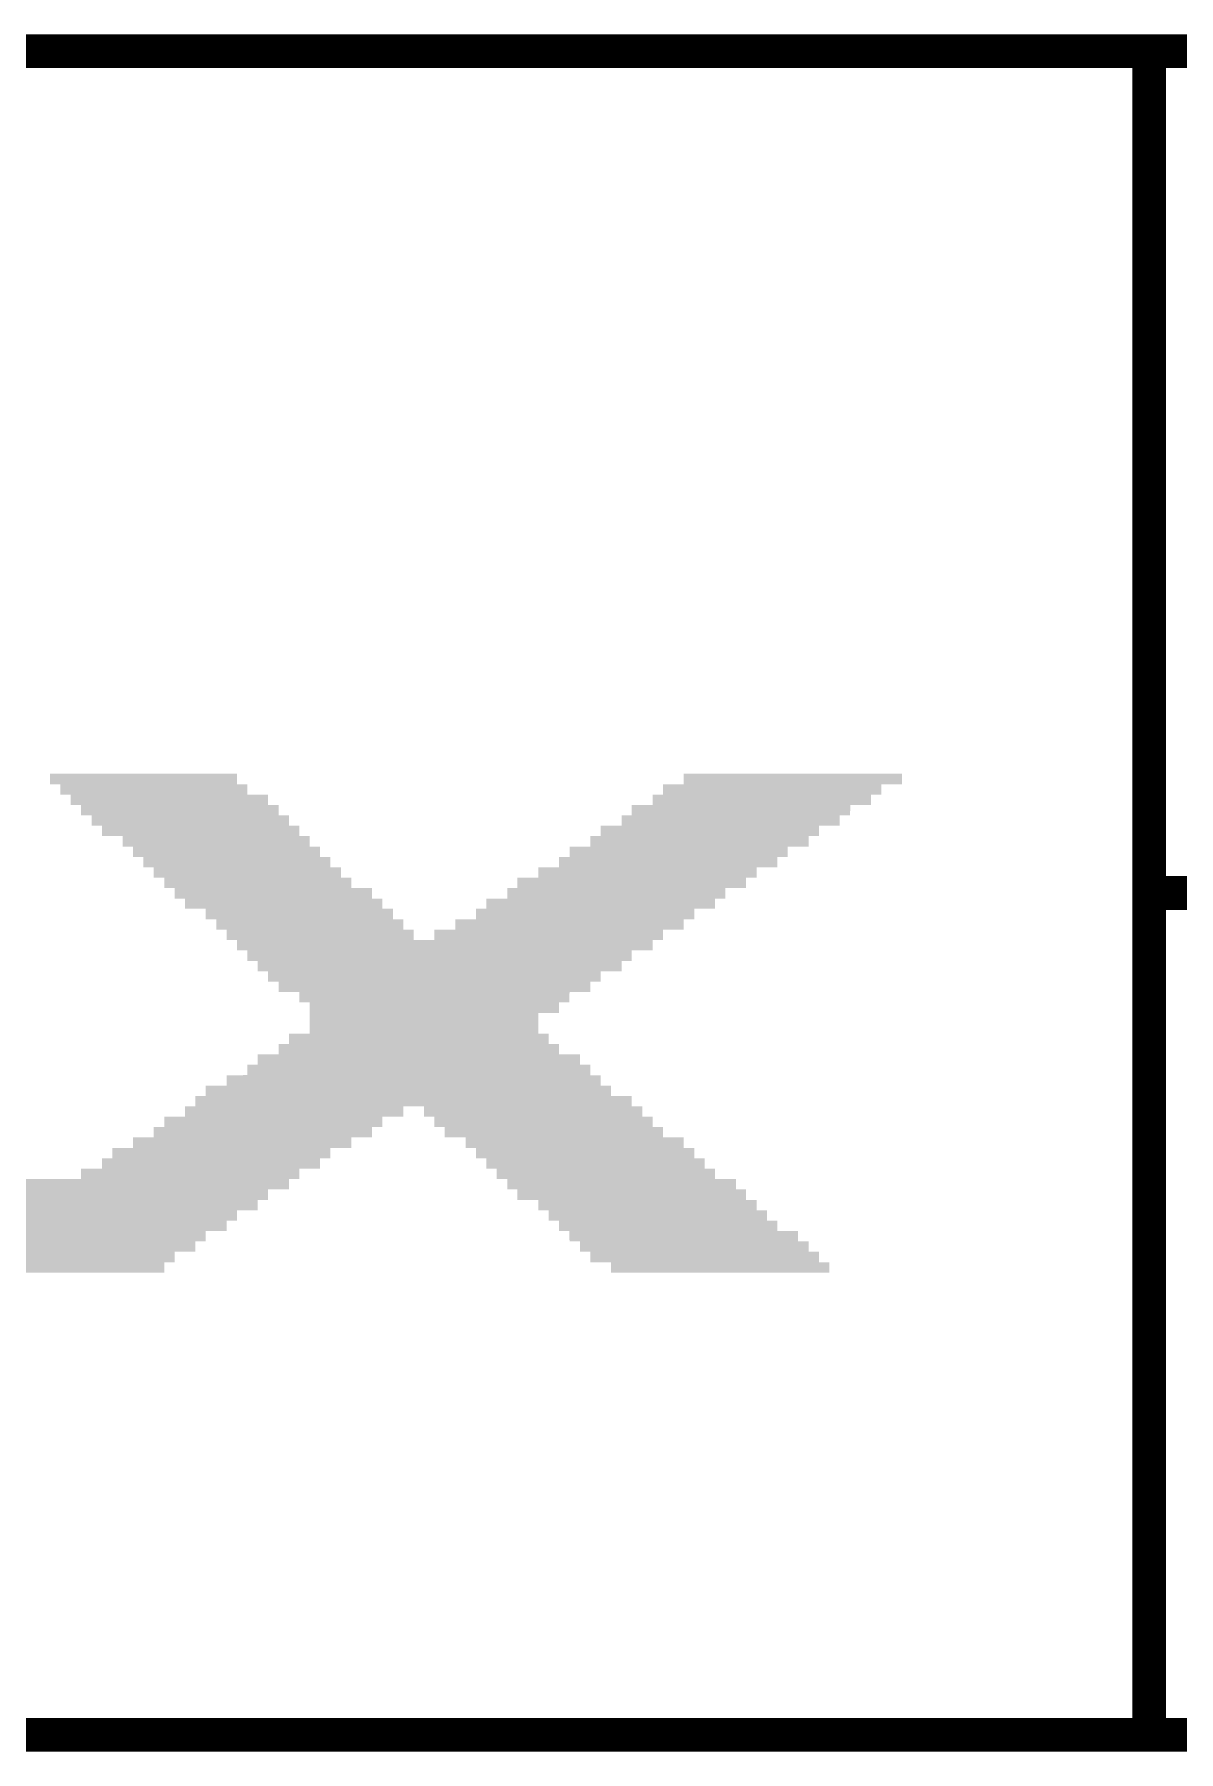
# Model space of a CAD drawing. Extents: x -8 to 142, y 0 to 126.
# Drawn here: x 35.08 to 41.88, y 115.6 to 125.8 of the extents above; entities that cross this region are included whole.
import ezdxf

# ---------------------------------------------------------------- set-up
doc = ezdxf.new("R2010")
doc.units = 0
doc.layers.add('02_ASSY1_GBR', color=6, linetype='CONTINUOUS')

msp = doc.modelspace()

# ---------------------------------------------------------------- linework, layer by layer
at = {"layer": '02_ASSY1_GBR', "const_width": 0.2}
for points in [[(41.7, 125.7), (-8.3, 125.7), (-8.3, 115.7), (41.7, 115.7)], [(41.7, 125.7), (141.7, 125.7)], [(41.7, 125.7), (41.7, 115.7)], [(41.7, 120.7), (141.7, 120.7)], [(141.7, 115.7), (41.7, 115.7)]]:
    msp.add_lwpolyline(points, dxfattribs=at)
at = {"layer": '02_ASSY1_GBR'}
for points in [[(35.17102, 121.407946), (35.171054, 121.40798), (36.28198, 121.407946), (36.281946, 121.40798)], [(35.17102, 121.407926), (35.17102, 121.407946), (36.282, 121.407926), (36.28198, 121.407946)], [(35.17102, 121.346128), (35.17102, 121.407926), (36.28202, 121.346128), (36.282, 121.407926)], [(35.171054, 121.40798), (35.171074, 121.408), (36.281946, 121.40798), (35.171074, 121.408)], [(38.936, 121.346148), (38.936018, 121.407926), (40.23198, 121.346148), (40.232, 121.407926)], [(38.936018, 121.407926), (38.93602, 121.407946), (40.232, 121.407926), (40.23198, 121.407946)], [(38.93602, 121.407946), (38.936054, 121.40798), (40.23198, 121.407946), (40.231946, 121.40798)], [(38.936054, 121.40798), (38.936074, 121.408), (40.231946, 121.40798), (38.936074, 121.408)], [(35.17102, 121.346054), (35.17102, 121.346128), (36.282094, 121.346054), (36.28202, 121.346128)], [(35.171074, 121.346), (35.17102, 121.346054), (36.282148, 121.346), (36.282094, 121.346054)], [(35.232872, 121.34598), (35.232852, 121.346), (36.343946, 121.34598), (36.282148, 121.346)], [(35.232926, 121.345926), (35.232872, 121.34598), (36.344, 121.345926), (36.343946, 121.34598)], [(35.23298, 121.345872), (35.232926, 121.345926), (36.344002, 121.345872), (36.344, 121.345926)], [(35.233, 121.285128), (35.23298, 121.345872), (36.34402, 121.285128), (36.344002, 121.345872)], [(35.233, 121.285074), (35.233, 121.285128), (36.344074, 121.285074), (36.34402, 121.285128)], [(35.233054, 121.28502), (35.233, 121.285074), (36.344128, 121.28502), (36.344074, 121.285074)], [(35.293852, 121.285), (35.233054, 121.28502), (36.344148, 121.285), (36.344128, 121.28502)], [(35.293872, 121.28498), (35.293852, 121.285), (36.466946, 121.28498), (36.344148, 121.285)], [(35.293926, 121.284926), (35.293872, 121.28498), (36.467, 121.284926), (36.466946, 121.28498)], [(35.29398, 121.284872), (35.293926, 121.284926), (36.467002, 121.284872), (36.467, 121.284926)], [(35.294, 121.223128), (35.29398, 121.284872), (36.46702, 121.223128), (36.467002, 121.284872)], [(38.751, 121.223148), (38.751018, 121.284852), (40.04698, 121.223148), (40.047, 121.284852)], [(38.751018, 121.284852), (38.75102, 121.284946), (40.047, 121.284852), (40.047094, 121.284946)], [(38.75102, 121.284946), (38.751054, 121.28498), (40.047094, 121.284946), (40.047128, 121.28498)], [(38.751054, 121.28498), (38.751074, 121.285), (40.047128, 121.28498), (40.108926, 121.285)], [(38.751074, 121.285), (38.812872, 121.28502), (40.108926, 121.285), (40.108946, 121.28502)], [(38.812872, 121.28502), (38.812906, 121.285054), (40.108946, 121.28502), (40.10898, 121.285054)], [(38.812906, 121.285054), (38.813, 121.285148), (40.10898, 121.285054), (40.10898, 121.285148)], [(38.813, 121.285148), (38.813018, 121.345852), (40.10898, 121.285148), (40.109, 121.345852)], [(38.813018, 121.345852), (38.81302, 121.345946), (40.109, 121.345852), (40.109094, 121.345946)], [(38.81302, 121.345946), (38.813054, 121.34598), (40.109094, 121.345946), (40.109128, 121.34598)], [(38.813054, 121.34598), (38.813074, 121.346), (40.109128, 121.34598), (40.231926, 121.346)], [(38.813074, 121.346), (38.935872, 121.34602), (40.231926, 121.346), (40.231946, 121.34602)], [(38.935872, 121.34602), (38.935906, 121.346054), (40.231946, 121.34602), (40.23198, 121.346054)], [(38.935906, 121.346054), (38.936, 121.346148), (40.23198, 121.346054), (40.23198, 121.346148)], [(35.294, 121.223074), (35.294, 121.223128), (36.467074, 121.223074), (36.46702, 121.223128)], [(35.294054, 121.22302), (35.294, 121.223074), (36.467128, 121.22302), (36.467074, 121.223074)], [(35.355852, 121.223), (35.294054, 121.22302), (36.467148, 121.223), (36.467128, 121.22302)], [(35.355872, 121.22298), (35.355852, 121.223), (36.528946, 121.22298), (36.467148, 121.223)], [(35.355926, 121.222926), (35.355872, 121.22298), (36.529, 121.222926), (36.528946, 121.22298)], [(35.35598, 121.222872), (35.355926, 121.222926), (36.529002, 121.222872), (36.529, 121.222926)], [(35.356, 121.161128), (35.35598, 121.222872), (36.52902, 121.161128), (36.529002, 121.222872)], [(38.627, 121.161148), (38.627018, 121.222852), (39.92398, 121.161148), (39.924, 121.222852)], [(38.627018, 121.222852), (38.62702, 121.222946), (39.924, 121.222852), (39.924094, 121.222946)], [(38.62702, 121.222946), (38.627054, 121.22298), (39.924094, 121.222946), (39.924128, 121.22298)], [(38.627054, 121.22298), (38.627074, 121.223), (39.924128, 121.22298), (40.046926, 121.223)], [(38.627074, 121.223), (38.750872, 121.22302), (40.046926, 121.223), (40.046946, 121.22302)], [(38.750872, 121.22302), (38.750906, 121.223054), (40.046946, 121.22302), (40.04698, 121.223054)], [(38.750906, 121.223054), (38.751, 121.223148), (40.04698, 121.223054), (40.04698, 121.223148)], [(35.356, 121.161074), (35.356, 121.161128), (36.529074, 121.161074), (36.52902, 121.161128)], [(35.356054, 121.16102), (35.356, 121.161074), (36.529128, 121.16102), (36.529074, 121.161074)], [(35.417852, 121.161), (35.356054, 121.16102), (36.529148, 121.161), (36.529128, 121.16102)], [(35.417872, 121.16098), (35.417852, 121.161), (36.590946, 121.16098), (36.529148, 121.161)], [(35.417926, 121.160926), (35.417872, 121.16098), (36.591, 121.160926), (36.590946, 121.16098)], [(35.41798, 121.160872), (35.417926, 121.160926), (36.591002, 121.160872), (36.591, 121.160926)], [(35.418, 121.099128), (35.41798, 121.160872), (36.59102, 121.099128), (36.591002, 121.160872)], [(35.418, 121.099074), (35.418, 121.099128), (36.591074, 121.099074), (36.59102, 121.099128)], [(35.418054, 121.09902), (35.418, 121.099074), (36.591128, 121.09902), (36.591074, 121.099074)], [(35.479852, 121.099), (35.418054, 121.09902), (36.591148, 121.099), (36.591128, 121.09902)], [(35.479872, 121.09898), (35.479852, 121.099), (36.651946, 121.09898), (36.591148, 121.099)], [(35.479926, 121.098926), (35.479872, 121.09898), (36.652, 121.098926), (36.651946, 121.09898)], [(35.47998, 121.098872), (35.479926, 121.098926), (36.652002, 121.098872), (36.652, 121.098926)], [(35.48, 121.038128), (35.47998, 121.098872), (36.65202, 121.038128), (36.652002, 121.098872)], [(38.442, 121.038148), (38.442018, 121.098852), (39.73798, 121.038148), (39.738, 121.098852)], [(38.442018, 121.098852), (38.44202, 121.098946), (39.738, 121.098852), (39.738094, 121.098946)], [(38.44202, 121.098946), (38.442054, 121.09898), (39.738094, 121.098946), (39.738128, 121.09898)], [(38.442054, 121.09898), (38.442074, 121.099), (39.738128, 121.09898), (39.861926, 121.099)], [(38.442074, 121.099), (38.565872, 121.09902), (39.861926, 121.099), (39.861946, 121.09902)], [(38.565872, 121.09902), (38.565906, 121.099054), (39.861946, 121.09902), (39.86198, 121.099054)], [(38.565906, 121.099054), (38.566, 121.099148), (39.86198, 121.099054), (39.86198, 121.099148)], [(38.566, 121.099148), (38.566018, 121.160852), (39.86198, 121.099148), (39.862, 121.160852)], [(38.566018, 121.160852), (38.56602, 121.160946), (39.862, 121.160852), (39.862094, 121.160946)], [(38.56602, 121.160946), (38.566054, 121.16098), (39.862094, 121.160946), (39.862128, 121.16098)], [(38.566054, 121.16098), (38.566074, 121.161), (39.862128, 121.16098), (39.923926, 121.161)], [(38.566074, 121.161), (38.626872, 121.16102), (39.923926, 121.161), (39.923946, 121.16102)], [(38.626872, 121.16102), (38.626906, 121.161054), (39.923946, 121.16102), (39.92398, 121.161054)], [(38.626906, 121.161054), (38.627, 121.161148), (39.92398, 121.161054), (39.92398, 121.161148)], [(35.48, 121.038074), (35.48, 121.038128), (36.652074, 121.038074), (36.65202, 121.038128)], [(35.480054, 121.03802), (35.48, 121.038074), (36.652128, 121.03802), (36.652074, 121.038074)], [(35.602852, 121.038), (35.480054, 121.03802), (36.652148, 121.038), (36.652128, 121.03802)], [(35.602872, 121.03798), (35.602852, 121.038), (36.713946, 121.03798), (36.652148, 121.038)], [(35.602926, 121.037926), (35.602872, 121.03798), (36.714, 121.037926), (36.713946, 121.03798)], [(35.60298, 121.037872), (35.602926, 121.037926), (36.714002, 121.037872), (36.714, 121.037926)], [(35.603, 120.976128), (35.60298, 121.037872), (36.71402, 120.976128), (36.714002, 121.037872)], [(35.603, 120.976074), (35.603, 120.976128), (36.714074, 120.976074), (36.71402, 120.976128)], [(35.603054, 120.97602), (35.603, 120.976074), (36.714128, 120.97602), (36.714074, 120.976074)], [(35.664852, 120.976), (35.603054, 120.97602), (36.714148, 120.976), (36.714128, 120.97602)], [(35.664872, 120.97598), (35.664852, 120.976), (36.775946, 120.97598), (36.714148, 120.976)], [(35.664926, 120.975926), (35.664872, 120.97598), (36.776, 120.975926), (36.775946, 120.97598)], [(35.66498, 120.975872), (35.664926, 120.975926), (36.776002, 120.975872), (36.776, 120.975926)], [(35.665, 120.914128), (35.66498, 120.975872), (36.77602, 120.914128), (36.776002, 120.975872)], [(38.257, 120.914148), (38.257018, 120.975852), (39.55298, 120.914148), (39.553, 120.975852)], [(38.257018, 120.975852), (38.25702, 120.975946), (39.553, 120.975852), (39.553094, 120.975946)], [(38.25702, 120.975946), (38.257054, 120.97598), (39.553094, 120.975946), (39.553128, 120.97598)], [(38.257054, 120.97598), (38.257074, 120.976), (39.553128, 120.97598), (39.676926, 120.976)], [(38.257074, 120.976), (38.380872, 120.97602), (39.676926, 120.976), (39.676946, 120.97602)], [(38.380872, 120.97602), (38.380906, 120.976054), (39.676946, 120.97602), (39.67698, 120.976054)], [(38.380906, 120.976054), (38.381, 120.976148), (39.67698, 120.976054), (39.67698, 120.976148)], [(38.381, 120.976148), (38.381018, 121.037852), (39.67698, 120.976148), (39.677, 121.037852)], [(38.381018, 121.037852), (38.38102, 121.037946), (39.677, 121.037852), (39.677094, 121.037946)], [(38.38102, 121.037946), (38.381054, 121.03798), (39.677094, 121.037946), (39.677128, 121.03798)], [(38.381054, 121.03798), (38.381074, 121.038), (39.677128, 121.03798), (39.737926, 121.038)], [(38.381074, 121.038), (38.441872, 121.03802), (39.737926, 121.038), (39.737946, 121.03802)], [(38.441872, 121.03802), (38.441906, 121.038054), (39.737946, 121.03802), (39.73798, 121.038054)], [(38.441906, 121.038054), (38.442, 121.038148), (39.73798, 121.038054), (39.73798, 121.038148)], [(35.665, 120.914074), (35.665, 120.914128), (36.776074, 120.914074), (36.77602, 120.914128)], [(35.665054, 120.91402), (35.665, 120.914074), (36.776128, 120.91402), (36.776074, 120.914074)], [(35.725852, 120.914), (35.665054, 120.91402), (36.776148, 120.914), (36.776128, 120.91402)], [(35.725872, 120.91398), (35.725852, 120.914), (36.836946, 120.91398), (36.776148, 120.914)], [(35.725926, 120.913926), (35.725872, 120.91398), (36.837, 120.913926), (36.836946, 120.91398)], [(35.72598, 120.913872), (35.725926, 120.913926), (36.837002, 120.913872), (36.837, 120.913926)], [(35.726, 120.853128), (35.72598, 120.913872), (36.83702, 120.853128), (36.837002, 120.913872)], [(38.195, 120.853148), (38.195018, 120.913852), (39.49198, 120.853148), (39.492, 120.913852)], [(38.195018, 120.913852), (38.19502, 120.913946), (39.492, 120.913852), (39.492094, 120.913946)], [(38.19502, 120.913946), (38.195054, 120.91398), (39.492094, 120.913946), (39.492128, 120.91398)], [(38.195054, 120.91398), (38.195074, 120.914), (39.492128, 120.91398), (39.552926, 120.914)], [(38.195074, 120.914), (38.256872, 120.91402), (39.552926, 120.914), (39.552946, 120.91402)], [(38.256872, 120.91402), (38.256906, 120.914054), (39.552946, 120.91402), (39.55298, 120.914054)], [(38.256906, 120.914054), (38.257, 120.914148), (39.55298, 120.914054), (39.55298, 120.914148)], [(35.726, 120.853074), (35.726, 120.853128), (36.837074, 120.853074), (36.83702, 120.853128)], [(35.726054, 120.85302), (35.726, 120.853074), (36.837128, 120.85302), (36.837074, 120.853074)], [(35.787852, 120.853), (35.726054, 120.85302), (36.837148, 120.853), (36.837128, 120.85302)], [(35.787872, 120.85298), (35.787852, 120.853), (36.898946, 120.85298), (36.837148, 120.853)], [(35.787926, 120.852926), (35.787872, 120.85298), (36.899, 120.852926), (36.898946, 120.85298)], [(35.78798, 120.852872), (35.787926, 120.852926), (36.899002, 120.852872), (36.899, 120.852926)], [(35.788, 120.791128), (35.78798, 120.852872), (36.89902, 120.791128), (36.899002, 120.852872)], [(35.788, 120.791074), (35.788, 120.791128), (36.899074, 120.791074), (36.89902, 120.791128)], [(35.788054, 120.79102), (35.788, 120.791074), (36.899128, 120.79102), (36.899074, 120.791074)], [(35.849852, 120.791), (35.788054, 120.79102), (36.899148, 120.791), (36.899128, 120.79102)], [(35.849872, 120.79098), (35.849852, 120.791), (36.960946, 120.79098), (36.899148, 120.791)], [(35.849926, 120.790926), (35.849872, 120.79098), (36.961, 120.790926), (36.960946, 120.79098)], [(35.84998, 120.790872), (35.849926, 120.790926), (36.961002, 120.790872), (36.961, 120.790926)], [(35.85, 120.729128), (35.84998, 120.790872), (36.96102, 120.729128), (36.961002, 120.790872)], [(37.948, 120.729148), (37.948018, 120.790852), (39.30598, 120.729148), (39.306, 120.790852)], [(37.948018, 120.790852), (37.94802, 120.790946), (39.306, 120.790852), (39.306094, 120.790946)], [(37.94802, 120.790946), (37.948054, 120.79098), (39.306094, 120.790946), (39.306128, 120.79098)], [(37.948054, 120.79098), (37.948074, 120.791), (39.306128, 120.79098), (39.367926, 120.791)], [(37.948074, 120.791), (38.071872, 120.79102), (39.367926, 120.791), (39.367946, 120.79102)], [(38.071872, 120.79102), (38.071906, 120.791054), (39.367946, 120.79102), (39.36798, 120.791054)], [(38.071906, 120.791054), (38.072, 120.791148), (39.36798, 120.791054), (39.36798, 120.791148)], [(38.072, 120.791148), (38.072018, 120.852852), (39.36798, 120.791148), (39.368, 120.852852)], [(38.072018, 120.852852), (38.07202, 120.852946), (39.368, 120.852852), (39.368094, 120.852946)], [(38.07202, 120.852946), (38.072054, 120.85298), (39.368094, 120.852946), (39.368128, 120.85298)], [(38.072054, 120.85298), (38.072074, 120.853), (39.368128, 120.85298), (39.491926, 120.853)], [(38.072074, 120.853), (38.194872, 120.85302), (39.491926, 120.853), (39.491946, 120.85302)], [(38.194872, 120.85302), (38.194906, 120.853054), (39.491946, 120.85302), (39.49198, 120.853054)], [(38.194906, 120.853054), (38.195, 120.853148), (39.49198, 120.853054), (39.49198, 120.853148)], [(35.85, 120.729074), (35.85, 120.729128), (36.961074, 120.729074), (36.96102, 120.729128)], [(35.850054, 120.72902), (35.85, 120.729074), (36.961128, 120.72902), (36.961074, 120.729074)], [(35.911852, 120.729), (35.850054, 120.72902), (36.961148, 120.729), (36.961128, 120.72902)], [(35.911872, 120.72898), (35.911852, 120.729), (37.083946, 120.72898), (36.961148, 120.729)], [(35.911926, 120.728926), (35.911872, 120.72898), (37.084, 120.728926), (37.083946, 120.72898)], [(35.91198, 120.728872), (35.911926, 120.728926), (37.084002, 120.728872), (37.084, 120.728926)], [(35.912, 120.667128), (35.91198, 120.728872), (37.08402, 120.667128), (37.084002, 120.728872)], [(35.912, 120.667074), (35.912, 120.667128), (37.084074, 120.667074), (37.08402, 120.667128)], [(35.912054, 120.66702), (35.912, 120.667074), (37.084128, 120.66702), (37.084074, 120.667074)], [(35.972852, 120.667), (35.912054, 120.66702), (37.084148, 120.667), (37.084128, 120.66702)], [(35.972872, 120.66698), (35.972852, 120.667), (37.145946, 120.66698), (37.084148, 120.667)], [(35.972926, 120.666926), (35.972872, 120.66698), (37.146, 120.666926), (37.145946, 120.66698)], [(35.97298, 120.666872), (35.972926, 120.666926), (37.146002, 120.666872), (37.146, 120.666926)], [(35.973, 120.606128), (35.97298, 120.666872), (37.14602, 120.606128), (37.146002, 120.666872)], [(37.763, 120.606148), (37.763018, 120.666852), (39.12098, 120.606148), (39.121, 120.666852)], [(37.763018, 120.666852), (37.76302, 120.666946), (39.121, 120.666852), (39.121094, 120.666946)], [(37.76302, 120.666946), (37.763054, 120.66698), (39.121094, 120.666946), (39.121128, 120.66698)], [(37.763054, 120.66698), (37.763074, 120.667), (39.121128, 120.66698), (39.182926, 120.667)], [(37.763074, 120.667), (37.886872, 120.66702), (39.182926, 120.667), (39.182946, 120.66702)], [(37.886872, 120.66702), (37.886906, 120.667054), (39.182946, 120.66702), (39.18298, 120.667054)], [(37.886906, 120.667054), (37.887, 120.667148), (39.18298, 120.667054), (39.18298, 120.667148)], [(37.887, 120.667148), (37.887018, 120.728852), (39.18298, 120.667148), (39.183, 120.728852)], [(37.887018, 120.728852), (37.88702, 120.728946), (39.183, 120.728852), (39.183094, 120.728946)], [(37.88702, 120.728946), (37.887054, 120.72898), (39.183094, 120.728946), (39.183128, 120.72898)], [(37.887054, 120.72898), (37.887074, 120.729), (39.183128, 120.72898), (39.305926, 120.729)], [(37.887074, 120.729), (37.947872, 120.72902), (39.305926, 120.729), (39.305946, 120.72902)], [(37.947872, 120.72902), (37.947906, 120.729054), (39.305946, 120.72902), (39.30598, 120.729054)], [(37.947906, 120.729054), (37.948, 120.729148), (39.30598, 120.729054), (39.30598, 120.729148)], [(35.973, 120.606074), (35.973, 120.606128), (37.146074, 120.606074), (37.14602, 120.606128)], [(35.973054, 120.60602), (35.973, 120.606074), (37.146128, 120.60602), (37.146074, 120.606074)], [(36.096852, 120.606), (35.973054, 120.60602), (37.146148, 120.606), (37.146128, 120.60602)], [(36.096872, 120.60598), (36.096852, 120.606), (37.207946, 120.60598), (37.146148, 120.606)], [(36.096926, 120.605926), (36.096872, 120.60598), (37.208, 120.605926), (37.207946, 120.60598)], [(36.09698, 120.605872), (36.096926, 120.605926), (37.208002, 120.605872), (37.208, 120.605926)], [(36.097, 120.544128), (36.09698, 120.605872), (37.20802, 120.544128), (37.208002, 120.605872)], [(37.702, 120.544148), (37.702018, 120.605852), (38.99798, 120.544148), (38.998, 120.605852)], [(37.702018, 120.605852), (37.70202, 120.605946), (38.998, 120.605852), (38.998094, 120.605946)], [(37.70202, 120.605946), (37.702054, 120.60598), (38.998094, 120.605946), (38.998128, 120.60598)], [(37.702054, 120.60598), (37.702074, 120.606), (38.998128, 120.60598), (39.120926, 120.606)], [(37.702074, 120.606), (37.762872, 120.60602), (39.120926, 120.606), (39.120946, 120.60602)], [(37.762872, 120.60602), (37.762906, 120.606054), (39.120946, 120.60602), (39.12098, 120.606054)], [(37.762906, 120.606054), (37.763, 120.606148), (39.12098, 120.606054), (39.12098, 120.606148)], [(36.097, 120.544074), (36.097, 120.544128), (37.208074, 120.544074), (37.20802, 120.544128)], [(36.097054, 120.54402), (36.097, 120.544074), (37.208128, 120.54402), (37.208074, 120.544074)], [(36.158852, 120.544), (36.097054, 120.54402), (37.208148, 120.544), (37.208128, 120.54402)], [(36.158872, 120.54398), (36.158852, 120.544), (37.269946, 120.54398), (37.208148, 120.544)], [(36.158926, 120.543926), (36.158872, 120.54398), (37.27, 120.543926), (37.269946, 120.54398)], [(36.15898, 120.543872), (36.158926, 120.543926), (37.270002, 120.543872), (37.27, 120.543926)], [(36.159, 120.482128), (36.15898, 120.543872), (37.27002, 120.482128), (37.270002, 120.543872)], [(36.159, 120.482074), (36.159, 120.482128), (37.270074, 120.482074), (37.27002, 120.482128)], [(36.159054, 120.48202), (36.159, 120.482074), (37.270128, 120.48202), (37.270074, 120.482074)], [(36.219852, 120.482), (36.159054, 120.48202), (37.270148, 120.482), (37.270128, 120.48202)], [(36.219872, 120.48198), (36.219852, 120.482), (37.330946, 120.48198), (37.270148, 120.482)], [(36.219926, 120.481926), (36.219872, 120.48198), (37.331, 120.481926), (37.330946, 120.48198)], [(36.21998, 120.481872), (36.219926, 120.481926), (37.331002, 120.481872), (37.331, 120.481926)], [(36.22, 120.421128), (36.21998, 120.481872), (37.33102, 120.421128), (37.331002, 120.481872)], [(37.455, 120.421148), (37.455018, 120.481852), (38.81298, 120.421148), (38.813, 120.481852)], [(37.455018, 120.481852), (37.45502, 120.481946), (38.813, 120.481852), (38.813094, 120.481946)], [(37.45502, 120.481946), (37.455054, 120.48198), (38.813094, 120.481946), (38.813128, 120.48198)], [(37.455054, 120.48198), (37.455074, 120.482), (38.813128, 120.48198), (38.935926, 120.482)], [(37.455074, 120.482), (37.577872, 120.48202), (38.935926, 120.482), (38.935946, 120.48202)], [(37.577872, 120.48202), (37.577906, 120.482054), (38.935946, 120.48202), (38.93598, 120.482054)], [(37.577906, 120.482054), (37.578, 120.482148), (38.93598, 120.482054), (38.93598, 120.482148)], [(37.578, 120.482148), (37.578018, 120.543852), (38.93598, 120.482148), (38.936, 120.543852)], [(37.578018, 120.543852), (37.57802, 120.543946), (38.936, 120.543852), (38.936094, 120.543946)], [(37.57802, 120.543946), (37.578054, 120.54398), (38.936094, 120.543946), (38.936128, 120.54398)], [(37.578054, 120.54398), (37.578074, 120.544), (38.936128, 120.54398), (38.997926, 120.544)], [(37.578074, 120.544), (37.701872, 120.54402), (38.997926, 120.544), (38.997946, 120.54402)], [(37.701872, 120.54402), (37.701906, 120.544054), (38.997946, 120.54402), (38.99798, 120.544054)], [(37.701906, 120.544054), (37.702, 120.544148), (38.99798, 120.544054), (38.99798, 120.544148)], [(36.22, 120.421074), (36.22, 120.421128), (37.331074, 120.421074), (37.33102, 120.421128)], [(36.220054, 120.42102), (36.22, 120.421074), (37.331128, 120.42102), (37.331074, 120.421074)], [(36.281852, 120.421), (36.220054, 120.42102), (37.331148, 120.421), (37.331128, 120.42102)], [(36.281872, 120.42098), (36.281852, 120.421), (38.751128, 120.42098), (38.812926, 120.421)], [(36.28198, 120.420872), (36.281872, 120.42098), (38.75102, 120.420872), (38.751128, 120.42098)], [(36.281982, 120.420852), (36.28198, 120.420872), (38.751, 120.420852), (38.75102, 120.420872)], [(36.282, 120.359074), (36.281982, 120.420852), (38.75098, 120.359074), (38.751, 120.420852)], [(37.331148, 120.421), (37.454872, 120.42102), (38.812926, 120.421), (38.812946, 120.42102)], [(37.454872, 120.42102), (37.454906, 120.421054), (38.812946, 120.42102), (38.81298, 120.421054)], [(37.454906, 120.421054), (37.455, 120.421148), (38.81298, 120.421054), (38.81298, 120.421148)], [(36.28202, 120.359054), (36.282, 120.359074), (38.75098, 120.359054), (38.75098, 120.359074)], [(36.282054, 120.35902), (36.28202, 120.359054), (38.750946, 120.35902), (38.75098, 120.359054)], [(36.343852, 120.359), (36.282054, 120.35902), (38.750926, 120.359), (38.750946, 120.35902)], [(36.343872, 120.35898), (36.343852, 120.359), (38.627128, 120.35898), (38.750926, 120.359)], [(36.34398, 120.358872), (36.343872, 120.35898), (38.62702, 120.358872), (38.627128, 120.35898)], [(36.343982, 120.358852), (36.34398, 120.358872), (38.627, 120.358852), (38.62702, 120.358872)], [(36.344, 120.297074), (36.343982, 120.358852), (38.62698, 120.297074), (38.627, 120.358852)], [(36.34402, 120.297054), (36.344, 120.297074), (38.62698, 120.297054), (38.62698, 120.297074)], [(36.344054, 120.29702), (36.34402, 120.297054), (38.626946, 120.29702), (38.62698, 120.297054)], [(36.404852, 120.297), (36.344054, 120.29702), (38.626926, 120.297), (38.626946, 120.29702)], [(36.404872, 120.29698), (36.404852, 120.297), (38.566128, 120.29698), (38.626926, 120.297)], [(36.40498, 120.296872), (36.404872, 120.29698), (38.56602, 120.296872), (38.566128, 120.29698)], [(36.404982, 120.296852), (36.40498, 120.296872), (38.566, 120.296852), (38.56602, 120.296872)], [(36.405, 120.235074), (36.404982, 120.296852), (38.56598, 120.235074), (38.566, 120.296852)], [(36.40502, 120.235054), (36.405, 120.235074), (38.56598, 120.235054), (38.56598, 120.235074)], [(36.405054, 120.23502), (36.40502, 120.235054), (38.565946, 120.23502), (38.56598, 120.235054)], [(36.466852, 120.235), (36.405054, 120.23502), (38.565926, 120.235), (38.565946, 120.23502)], [(36.466872, 120.23498), (36.466852, 120.235), (38.442128, 120.23498), (38.565926, 120.235)], [(36.46698, 120.234872), (36.466872, 120.23498), (38.44202, 120.234872), (38.442128, 120.23498)], [(36.466982, 120.234852), (36.46698, 120.234872), (38.442, 120.234852), (38.44202, 120.234872)], [(36.467, 120.174074), (36.466982, 120.234852), (38.44198, 120.174074), (38.442, 120.234852)], [(36.46702, 120.174054), (36.467, 120.174074), (38.44198, 120.174054), (38.44198, 120.174074)], [(36.467054, 120.17402), (36.46702, 120.174054), (38.441946, 120.17402), (38.44198, 120.174054)], [(36.528852, 120.174), (36.467054, 120.17402), (38.441926, 120.174), (38.441946, 120.17402)], [(36.528872, 120.17398), (36.528852, 120.174), (38.381128, 120.17398), (38.441926, 120.174)], [(36.52898, 120.173872), (36.528872, 120.17398), (38.38102, 120.173872), (38.381128, 120.17398)], [(36.528982, 120.173852), (36.52898, 120.173872), (38.381, 120.173852), (38.38102, 120.173872)], [(36.529, 120.112074), (36.528982, 120.173852), (38.38098, 120.112074), (38.381, 120.173852)], [(36.52902, 120.112054), (36.529, 120.112074), (38.38098, 120.112054), (38.38098, 120.112074)], [(36.529054, 120.11202), (36.52902, 120.112054), (38.380946, 120.11202), (38.38098, 120.112054)], [(36.651852, 120.112), (36.529054, 120.11202), (38.380926, 120.112), (38.380946, 120.11202)], [(36.651872, 120.11198), (36.651852, 120.112), (38.257128, 120.11198), (38.380926, 120.112)], [(36.65198, 120.111872), (36.651872, 120.11198), (38.25702, 120.111872), (38.257128, 120.11198)], [(36.651982, 120.111852), (36.65198, 120.111872), (38.257, 120.111852), (38.25702, 120.111872)], [(36.652, 120.050074), (36.651982, 120.111852), (38.25698, 120.050074), (38.257, 120.111852)], [(36.65202, 120.050054), (36.652, 120.050074), (38.25698, 120.050054), (38.25698, 120.050074)], [(36.652054, 120.05002), (36.65202, 120.050054), (38.256946, 120.05002), (38.25698, 120.050054)], [(36.713852, 120.05), (36.652054, 120.05002), (38.256926, 120.05), (38.256946, 120.05002)], [(36.713872, 120.04998), (36.713852, 120.05), (38.195128, 120.04998), (38.256926, 120.05)], [(36.71398, 120.049872), (36.713872, 120.04998), (38.19502, 120.049872), (38.195128, 120.04998)], [(36.713982, 120.049852), (36.71398, 120.049872), (38.195, 120.049852), (38.19502, 120.049872)], [(36.713988, 119.988054), (36.713982, 120.049852), (38.19498, 119.988054), (38.195, 120.049852)], [(36.713988, 119.988), (36.713988, 119.988054), (38.194926, 119.988), (38.19498, 119.988054)], [(36.713988, 119.98798), (36.713988, 119.988), (38.072128, 119.98798), (38.194926, 119.988)], [(36.713988, 119.987852), (36.713988, 119.98798), (38.072, 119.987852), (38.072128, 119.98798)], [(36.714, 119.865148), (36.713988, 119.987852), (38.07198, 119.865148), (38.072, 119.987852)], [(36.591, 119.803148), (36.591018, 119.864926), (38.13402, 119.803148), (38.134, 119.864926)], [(36.591018, 119.864926), (36.59102, 119.864946), (38.134, 119.864926), (38.13398, 119.864946)], [(36.59102, 119.864946), (36.591054, 119.86498), (38.13398, 119.864946), (38.133946, 119.86498)], [(36.591054, 119.86498), (36.591074, 119.865), (38.133946, 119.86498), (38.072108, 119.865)], [(36.591074, 119.865), (36.713872, 119.86502), (38.072108, 119.865), (38.072088, 119.86502)], [(36.713872, 119.86502), (36.71398, 119.865128), (38.072088, 119.86502), (38.07198, 119.865128)], [(36.71398, 119.865128), (36.714, 119.865148), (38.07198, 119.865128), (38.07198, 119.865148)], [(36.529, 119.742148), (36.529018, 119.802926), (38.19502, 119.742148), (38.195, 119.802926)], [(36.529018, 119.802926), (36.52902, 119.802946), (38.195, 119.802926), (38.19498, 119.802946)], [(36.52902, 119.802946), (36.529054, 119.80298), (38.19498, 119.802946), (38.194946, 119.80298)], [(36.529054, 119.80298), (36.529074, 119.803), (38.194946, 119.80298), (38.134148, 119.803)], [(36.529074, 119.803), (36.590872, 119.80302), (38.134148, 119.803), (38.134128, 119.80302)], [(36.590872, 119.80302), (36.59098, 119.803128), (38.134128, 119.80302), (38.13402, 119.803128)], [(36.59098, 119.803128), (36.591, 119.803148), (38.13402, 119.803128), (38.13402, 119.803148)], [(36.344, 119.618148), (36.344018, 119.679926), (38.38102, 119.618148), (38.381, 119.679926)], [(36.344018, 119.679926), (36.34402, 119.679946), (38.381, 119.679926), (38.38098, 119.679946)], [(36.34402, 119.679946), (36.344054, 119.67998), (38.38098, 119.679946), (38.380946, 119.67998)], [(36.344054, 119.67998), (36.344074, 119.68), (38.380946, 119.67998), (38.319148, 119.68)], [(36.344074, 119.68), (36.404872, 119.68002), (38.319148, 119.68), (38.319128, 119.68002)], [(36.404872, 119.68002), (36.40498, 119.680128), (38.319128, 119.68002), (38.31902, 119.680128)], [(36.40498, 119.680128), (36.405, 119.680148), (38.31902, 119.680128), (38.31902, 119.680148)], [(36.405, 119.680148), (36.405018, 119.741926), (38.31902, 119.680148), (38.319, 119.741926)], [(36.405018, 119.741926), (36.40502, 119.741946), (38.319, 119.741926), (38.31898, 119.741946)], [(36.40502, 119.741946), (36.405054, 119.74198), (38.31898, 119.741946), (38.318946, 119.74198)], [(36.405054, 119.74198), (36.405074, 119.742), (38.318946, 119.74198), (38.195148, 119.742)], [(36.405074, 119.742), (36.528872, 119.74202), (38.195148, 119.742), (38.195128, 119.74202)], [(36.528872, 119.74202), (36.52898, 119.742128), (38.195128, 119.74202), (38.19502, 119.742128)], [(36.52898, 119.742128), (36.529, 119.742148), (38.19502, 119.742128), (38.19502, 119.742148)], [(36.097, 119.495148), (36.097018, 119.555926), (38.50402, 119.495148), (38.504, 119.555926)], [(36.097018, 119.555926), (36.09702, 119.555946), (38.504, 119.555926), (38.50398, 119.555946)], [(36.09702, 119.555946), (36.097054, 119.55598), (38.50398, 119.555946), (38.503946, 119.55598)], [(36.097054, 119.55598), (36.097074, 119.556), (38.503946, 119.55598), (38.442148, 119.556)], [(36.097074, 119.556), (36.219872, 119.55602), (38.442148, 119.556), (38.442128, 119.55602)], [(36.219872, 119.55602), (36.21998, 119.556128), (38.442128, 119.55602), (38.44202, 119.556128)], [(36.21998, 119.556128), (36.22, 119.556148), (38.44202, 119.556128), (38.44202, 119.556148)], [(36.22, 119.556148), (36.220018, 119.617926), (38.44202, 119.556148), (38.442, 119.617926)], [(36.220018, 119.617926), (36.22002, 119.617946), (38.442, 119.617926), (38.44198, 119.617946)], [(36.22002, 119.617946), (36.220054, 119.61798), (38.44198, 119.617946), (38.441946, 119.61798)], [(36.220054, 119.61798), (36.220074, 119.618), (38.441946, 119.61798), (38.381148, 119.618)], [(36.220074, 119.618), (36.343872, 119.61802), (38.381148, 119.618), (38.381128, 119.61802)], [(36.343872, 119.61802), (36.34398, 119.618128), (38.381128, 119.61802), (38.38102, 119.618128)], [(36.34398, 119.618128), (36.344, 119.618148), (38.38102, 119.618128), (38.38102, 119.618148)], [(36.035, 119.433148), (36.035018, 119.494926), (38.62702, 119.433148), (38.627, 119.494926)], [(36.035018, 119.494926), (36.03502, 119.494946), (38.627, 119.494926), (38.62698, 119.494946)], [(36.03502, 119.494946), (36.035054, 119.49498), (38.62698, 119.494946), (38.626946, 119.49498)], [(36.035054, 119.49498), (36.035074, 119.495), (38.626946, 119.49498), (38.504148, 119.495)], [(36.035074, 119.495), (36.096872, 119.49502), (38.504148, 119.495), (38.504128, 119.49502)], [(36.096872, 119.49502), (36.09698, 119.495128), (38.504128, 119.49502), (38.50402, 119.495128)], [(36.09698, 119.495128), (36.097, 119.495148), (38.50402, 119.495128), (38.50402, 119.495148)], [(35.85, 119.310148), (35.850018, 119.370852), (37.14598, 119.310148), (37.146, 119.370852)], [(35.850018, 119.370852), (35.85002, 119.370946), (37.146, 119.370852), (37.146094, 119.370946)], [(35.85002, 119.370946), (35.850054, 119.37098), (37.146094, 119.370946), (37.146128, 119.37098)], [(35.850054, 119.37098), (35.850074, 119.371), (37.146128, 119.37098), (37.269926, 119.371)], [(35.850074, 119.371), (35.972872, 119.37102), (37.269926, 119.371), (37.269946, 119.37102)], [(35.972872, 119.37102), (35.972906, 119.371054), (37.269946, 119.37102), (37.26998, 119.371054)], [(35.972906, 119.371054), (35.973, 119.371148), (37.26998, 119.371054), (37.26998, 119.371148)], [(35.973, 119.371148), (35.973018, 119.432852), (37.26998, 119.371148), (37.27, 119.432852)], [(35.973018, 119.432852), (35.97302, 119.432946), (37.27, 119.432852), (37.270094, 119.432946)], [(35.97302, 119.432946), (35.973054, 119.43298), (37.270094, 119.432946), (37.270128, 119.43298)], [(35.973054, 119.43298), (35.973074, 119.433), (37.270128, 119.43298), (37.392852, 119.433)], [(35.973074, 119.433), (36.034872, 119.43302), (38.627148, 119.433), (38.627128, 119.43302)], [(36.034872, 119.43302), (36.03498, 119.433128), (38.627128, 119.43302), (38.62702, 119.433128)], [(36.03498, 119.433128), (36.035, 119.433148), (38.62702, 119.433128), (38.62702, 119.433148)], [(37.392872, 119.43298), (37.392852, 119.433), (38.688946, 119.43298), (38.627148, 119.433)], [(37.392926, 119.432926), (37.392872, 119.43298), (38.689, 119.432926), (38.688946, 119.43298)], [(37.39298, 119.432872), (37.392926, 119.432926), (38.689002, 119.432872), (38.689, 119.432926)], [(37.393, 119.371128), (37.39298, 119.432872), (38.68902, 119.371128), (38.689002, 119.432872)], [(37.393, 119.371074), (37.393, 119.371128), (38.689074, 119.371074), (38.68902, 119.371128)], [(37.393054, 119.37102), (37.393, 119.371074), (38.689128, 119.37102), (38.689074, 119.371074)], [(37.454852, 119.371), (37.393054, 119.37102), (38.689148, 119.371), (38.689128, 119.37102)], [(37.454872, 119.37098), (37.454852, 119.371), (38.750946, 119.37098), (38.689148, 119.371)], [(37.454926, 119.370926), (37.454872, 119.37098), (38.751, 119.370926), (38.750946, 119.37098)], [(37.45498, 119.370872), (37.454926, 119.370926), (38.751002, 119.370872), (38.751, 119.370926)], [(37.455, 119.310128), (37.45498, 119.370872), (38.75102, 119.310128), (38.751002, 119.370872)], [(35.665, 119.186148), (35.665018, 119.247852), (36.96098, 119.186148), (36.961, 119.247852)], [(35.665018, 119.247852), (35.66502, 119.247946), (36.961, 119.247852), (36.961094, 119.247946)], [(35.66502, 119.247946), (35.665054, 119.24798), (36.961094, 119.247946), (36.961128, 119.24798)], [(35.665054, 119.24798), (35.665074, 119.248), (36.961128, 119.24798), (37.083926, 119.248)], [(35.665074, 119.248), (35.787872, 119.24802), (37.083926, 119.248), (37.083946, 119.24802)], [(35.787872, 119.24802), (35.787906, 119.248054), (37.083946, 119.24802), (37.08398, 119.248054)], [(35.787906, 119.248054), (35.788, 119.248148), (37.08398, 119.248054), (37.08398, 119.248148)], [(35.788, 119.248148), (35.788018, 119.309852), (37.08398, 119.248148), (37.084, 119.309852)], [(35.788018, 119.309852), (35.78802, 119.309946), (37.084, 119.309852), (37.084094, 119.309946)], [(35.78802, 119.309946), (35.788054, 119.30998), (37.084094, 119.309946), (37.084128, 119.30998)], [(35.788054, 119.30998), (35.788074, 119.31), (37.084128, 119.30998), (37.145926, 119.31)], [(35.788074, 119.31), (35.849872, 119.31002), (37.145926, 119.31), (37.145946, 119.31002)], [(35.849872, 119.31002), (35.849906, 119.310054), (37.145946, 119.31002), (37.14598, 119.310054)], [(35.849906, 119.310054), (35.85, 119.310148), (37.14598, 119.310054), (37.14598, 119.310148)], [(37.455, 119.310074), (37.455, 119.310128), (38.751074, 119.310074), (38.75102, 119.310128)], [(37.455054, 119.31002), (37.455, 119.310074), (38.751128, 119.31002), (38.751074, 119.310074)], [(37.515852, 119.31), (37.455054, 119.31002), (38.751148, 119.31), (38.751128, 119.31002)], [(37.515872, 119.30998), (37.515852, 119.31), (38.812946, 119.30998), (38.751148, 119.31)], [(37.515926, 119.309926), (37.515872, 119.30998), (38.813, 119.309926), (38.812946, 119.30998)], [(37.51598, 119.309872), (37.515926, 119.309926), (38.813002, 119.309872), (38.813, 119.309926)], [(37.516, 119.248128), (37.51598, 119.309872), (38.81302, 119.248128), (38.813002, 119.309872)], [(37.516, 119.248074), (37.516, 119.248128), (38.813074, 119.248074), (38.81302, 119.248128)], [(37.516054, 119.24802), (37.516, 119.248074), (38.813128, 119.24802), (38.813074, 119.248074)], [(37.639852, 119.248), (37.516054, 119.24802), (38.813148, 119.248), (38.813128, 119.24802)], [(37.639872, 119.24798), (37.639852, 119.248), (38.935946, 119.24798), (38.813148, 119.248)], [(37.639926, 119.247926), (37.639872, 119.24798), (38.936, 119.247926), (38.935946, 119.24798)], [(37.63998, 119.247872), (37.639926, 119.247926), (38.936002, 119.247872), (38.936, 119.247926)], [(37.64, 119.186128), (37.63998, 119.247872), (38.93602, 119.186128), (38.936002, 119.247872)], [(35.541, 119.124148), (35.541018, 119.185852), (36.83698, 119.124148), (36.837, 119.185852)], [(35.541018, 119.185852), (35.54102, 119.185946), (36.837, 119.185852), (36.837094, 119.185946)], [(35.54102, 119.185946), (35.541054, 119.18598), (36.837094, 119.185946), (36.837128, 119.18598)], [(35.541054, 119.18598), (35.541074, 119.186), (36.837128, 119.18598), (36.960926, 119.186)], [(35.541074, 119.186), (35.664872, 119.18602), (36.960926, 119.186), (36.960946, 119.18602)], [(35.664872, 119.18602), (35.664906, 119.186054), (36.960946, 119.18602), (36.96098, 119.186054)], [(35.664906, 119.186054), (35.665, 119.186148), (36.96098, 119.186054), (36.96098, 119.186148)], [(37.64, 119.186074), (37.64, 119.186128), (38.936074, 119.186074), (38.93602, 119.186128)], [(37.640054, 119.18602), (37.64, 119.186074), (38.936128, 119.18602), (38.936074, 119.186074)], [(37.701852, 119.186), (37.640054, 119.18602), (38.936148, 119.186), (38.936128, 119.18602)], [(37.701872, 119.18598), (37.701852, 119.186), (38.997946, 119.18598), (38.936148, 119.186)], [(37.701926, 119.185926), (37.701872, 119.18598), (38.998, 119.185926), (38.997946, 119.18598)], [(37.70198, 119.185872), (37.701926, 119.185926), (38.998002, 119.185872), (38.998, 119.185926)], [(37.702, 119.124128), (37.70198, 119.185872), (38.99802, 119.124128), (38.998002, 119.185872)], [(35.35602, 119.062946), (35.356054, 119.06298), (36.652094, 119.062946), (36.652128, 119.06298)], [(35.35602, 119.062852), (35.35602, 119.062946), (36.652, 119.062852), (36.652094, 119.062946)], [(35.35602, 119.001128), (35.35602, 119.062852), (36.65198, 119.001128), (36.652, 119.062852)], [(35.356054, 119.06298), (35.356074, 119.063), (36.652128, 119.06298), (36.775926, 119.063)], [(35.356074, 119.063), (35.479872, 119.06302), (36.775926, 119.063), (36.775946, 119.06302)], [(35.479872, 119.06302), (35.479906, 119.063054), (36.775946, 119.06302), (36.77598, 119.063054)], [(35.479906, 119.063054), (35.48, 119.063148), (36.77598, 119.063054), (36.77598, 119.063148)], [(35.48, 119.063148), (35.480018, 119.123852), (36.77598, 119.063148), (36.776, 119.123852)], [(35.480018, 119.123852), (35.48002, 119.123946), (36.776, 119.123852), (36.776094, 119.123946)], [(35.48002, 119.123946), (35.480054, 119.12398), (36.776094, 119.123946), (36.776128, 119.12398)], [(35.480054, 119.12398), (35.480074, 119.124), (36.776128, 119.12398), (36.836926, 119.124)], [(35.480074, 119.124), (35.540872, 119.12402), (36.836926, 119.124), (36.836946, 119.12402)], [(35.540872, 119.12402), (35.540906, 119.124054), (36.836946, 119.12402), (36.83698, 119.124054)], [(35.540906, 119.124054), (35.541, 119.124148), (36.83698, 119.124054), (36.83698, 119.124148)], [(37.702, 119.124074), (37.702, 119.124128), (38.998074, 119.124074), (38.99802, 119.124128)], [(37.702054, 119.12402), (37.702, 119.124074), (38.998128, 119.12402), (38.998074, 119.124074)], [(37.762852, 119.124), (37.702054, 119.12402), (38.998148, 119.124), (38.998128, 119.12402)], [(37.762872, 119.12398), (37.762852, 119.124), (39.058946, 119.12398), (38.998148, 119.124)], [(37.762926, 119.123926), (37.762872, 119.12398), (39.059, 119.123926), (39.058946, 119.12398)], [(37.76298, 119.123872), (37.762926, 119.123926), (39.059002, 119.123872), (39.059, 119.123926)], [(37.763, 119.063128), (37.76298, 119.123872), (39.05902, 119.063128), (39.059002, 119.123872)], [(37.763, 119.063074), (37.763, 119.063128), (39.059074, 119.063074), (39.05902, 119.063128)], [(37.763054, 119.06302), (37.763, 119.063074), (39.059128, 119.06302), (39.059074, 119.063074)], [(37.824852, 119.063), (37.763054, 119.06302), (39.059148, 119.063), (39.059128, 119.06302)], [(37.824872, 119.06298), (37.824852, 119.063), (39.120946, 119.06298), (39.059148, 119.063)], [(37.824926, 119.062926), (37.824872, 119.06298), (39.121, 119.062926), (39.120946, 119.06298)], [(37.82498, 119.062872), (37.824926, 119.062926), (39.121002, 119.062872), (39.121, 119.062926)], [(37.825, 119.001128), (37.82498, 119.062872), (39.12102, 119.001128), (39.121002, 119.062872)], [(29.73902, 119.00098), (29.73902, 119.001), (36.591128, 119.00098), (36.651926, 119.001)], [(29.73902, 119.000852), (29.73902, 119.00098), (36.591, 119.000852), (36.591128, 119.00098)], [(29.73902, 118.939054), (29.73902, 119.000852), (36.59098, 118.939054), (36.591, 119.000852)], [(29.739074, 118.939), (29.73902, 118.939054), (36.590926, 118.939), (36.59098, 118.939054)], [(29.800872, 118.93898), (29.800852, 118.939), (36.467128, 118.93898), (36.590926, 118.939)], [(29.80098, 118.938872), (29.800872, 118.93898), (36.46702, 118.938872), (36.467128, 118.93898)], [(29.800982, 118.938852), (29.80098, 118.938872), (36.467, 118.938852), (36.46702, 118.938872)], [(29.800992, 118.877054), (29.800982, 118.938852), (36.46698, 118.877054), (36.467, 118.938852)], [(35.355892, 119.001), (35.355946, 119.001054), (36.651926, 119.001), (36.65198, 119.001054)], [(35.355946, 119.001054), (35.35602, 119.001128), (36.65198, 119.001054), (36.65198, 119.001128)], [(37.825, 119.001074), (37.825, 119.001128), (39.121074, 119.001074), (39.12102, 119.001128)], [(37.825054, 119.00102), (37.825, 119.001074), (39.121128, 119.00102), (39.121074, 119.001074)], [(37.886852, 119.001), (37.825054, 119.00102), (39.121148, 119.001), (39.121128, 119.00102)], [(37.886872, 119.00098), (37.886852, 119.001), (39.244946, 119.00098), (39.121148, 119.001)], [(37.886926, 119.000926), (37.886872, 119.00098), (39.245, 119.000926), (39.244946, 119.00098)], [(37.88698, 119.000872), (37.886926, 119.000926), (39.245002, 119.000872), (39.245, 119.000926)], [(37.887, 118.939128), (37.88698, 119.000872), (39.24502, 118.939128), (39.245002, 119.000872)], [(37.887, 118.939074), (37.887, 118.939128), (39.245074, 118.939074), (39.24502, 118.939128)], [(37.887054, 118.93902), (37.887, 118.939074), (39.245128, 118.93902), (39.245074, 118.939074)], [(37.947852, 118.939), (37.887054, 118.93902), (39.245148, 118.939), (39.245128, 118.93902)], [(37.947872, 118.93898), (37.947852, 118.939), (39.305946, 118.93898), (39.245148, 118.939)], [(37.947926, 118.938926), (37.947872, 118.93898), (39.306, 118.938926), (39.305946, 118.93898)], [(37.94798, 118.938872), (37.947926, 118.938926), (39.306002, 118.938872), (39.306, 118.938926)], [(37.948, 118.877128), (37.94798, 118.938872), (39.30602, 118.877128), (39.306002, 118.938872)], [(29.800992, 118.877), (29.800992, 118.877054), (36.466926, 118.877), (36.46698, 118.877054)], [(29.800992, 118.87698), (29.800992, 118.877), (36.405128, 118.87698), (36.466926, 118.877)], [(29.800992, 118.876852), (29.800992, 118.87698), (36.405, 118.876852), (36.405128, 118.87698)], [(29.801, 118.816074), (29.800992, 118.876852), (36.40498, 118.816074), (36.405, 118.876852)], [(37.948, 118.877074), (37.948, 118.877128), (39.306074, 118.877074), (39.30602, 118.877128)], [(37.948054, 118.87702), (37.948, 118.877074), (39.306128, 118.87702), (39.306074, 118.877074)], [(38.071852, 118.877), (37.948054, 118.87702), (39.306148, 118.877), (39.306128, 118.87702)], [(38.071872, 118.87698), (38.071852, 118.877), (39.367946, 118.87698), (39.306148, 118.877)], [(38.071926, 118.876926), (38.071872, 118.87698), (39.368, 118.876926), (39.367946, 118.87698)], [(38.07198, 118.876872), (38.071926, 118.876926), (39.368002, 118.876872), (39.368, 118.876926)], [(38.072, 118.816128), (38.07198, 118.876872), (39.36802, 118.816128), (39.368002, 118.876872)], [(29.80102, 118.816054), (29.801, 118.816074), (36.40498, 118.816054), (36.40498, 118.816074)], [(29.801054, 118.81602), (29.80102, 118.816054), (36.404946, 118.81602), (36.40498, 118.816054)], [(29.862852, 118.816), (29.801054, 118.81602), (36.404926, 118.816), (36.404946, 118.81602)], [(29.862872, 118.81598), (29.862852, 118.816), (36.282128, 118.81598), (36.404926, 118.816)], [(29.86298, 118.815872), (29.862872, 118.81598), (36.28202, 118.815872), (36.282128, 118.81598)], [(29.862982, 118.815852), (29.86298, 118.815872), (36.282, 118.815852), (36.28202, 118.815872)], [(29.863, 118.754074), (29.862982, 118.815852), (36.28198, 118.754074), (36.282, 118.815852)], [(29.86302, 118.754054), (29.863, 118.754074), (36.28198, 118.754054), (36.28198, 118.754074)], [(29.863054, 118.75402), (29.86302, 118.754054), (36.281946, 118.75402), (36.28198, 118.754054)], [(29.924852, 118.754), (29.863054, 118.75402), (36.281926, 118.754), (36.281946, 118.75402)], [(29.924872, 118.75398), (29.924852, 118.754), (36.220128, 118.75398), (36.281926, 118.754)], [(29.92498, 118.753872), (29.924872, 118.75398), (36.22002, 118.753872), (36.220128, 118.75398)], [(29.924982, 118.753852), (29.92498, 118.753872), (36.22, 118.753852), (36.22002, 118.753872)], [(29.925, 118.692074), (29.924982, 118.753852), (36.21998, 118.692074), (36.22, 118.753852)], [(38.072, 118.816074), (38.072, 118.816128), (39.368074, 118.816074), (39.36802, 118.816128)], [(38.072054, 118.81602), (38.072, 118.816074), (39.368128, 118.81602), (39.368074, 118.816074)], [(38.133852, 118.816), (38.072054, 118.81602), (39.368148, 118.816), (39.368128, 118.81602)], [(38.133872, 118.81598), (38.133852, 118.816), (39.429946, 118.81598), (39.368148, 118.816)], [(38.133926, 118.815926), (38.133872, 118.81598), (39.43, 118.815926), (39.429946, 118.81598)], [(38.13398, 118.815872), (38.133926, 118.815926), (39.430002, 118.815872), (39.43, 118.815926)], [(38.134, 118.754128), (38.13398, 118.815872), (39.43002, 118.754128), (39.430002, 118.815872)], [(38.134, 118.754074), (38.134, 118.754128), (39.430074, 118.754074), (39.43002, 118.754128)], [(38.134054, 118.75402), (38.134, 118.754074), (39.430128, 118.75402), (39.430074, 118.754074)], [(38.194852, 118.754), (38.134054, 118.75402), (39.430148, 118.754), (39.430128, 118.75402)], [(38.194872, 118.75398), (38.194852, 118.754), (39.491946, 118.75398), (39.430148, 118.754)], [(38.194926, 118.753926), (38.194872, 118.75398), (39.492, 118.753926), (39.491946, 118.75398)], [(38.19498, 118.753872), (38.194926, 118.753926), (39.492002, 118.753872), (39.492, 118.753926)], [(38.195, 118.692128), (38.19498, 118.753872), (39.49202, 118.692128), (39.492002, 118.753872)], [(29.92502, 118.692054), (29.925, 118.692074), (36.21998, 118.692054), (36.21998, 118.692074)], [(29.925054, 118.69202), (29.92502, 118.692054), (36.219946, 118.69202), (36.21998, 118.692054)], [(29.985852, 118.692), (29.925054, 118.69202), (36.219926, 118.692), (36.219946, 118.69202)], [(29.985872, 118.69198), (29.985852, 118.692), (36.097128, 118.69198), (36.219926, 118.692)], [(29.98598, 118.691872), (29.985872, 118.69198), (36.09702, 118.691872), (36.097128, 118.69198)], [(29.985982, 118.691852), (29.98598, 118.691872), (36.097, 118.691852), (36.09702, 118.691872)], [(29.986, 118.631074), (29.985982, 118.691852), (36.09698, 118.631074), (36.097, 118.691852)], [(29.98602, 118.631054), (29.986, 118.631074), (36.09698, 118.631054), (36.09698, 118.631074)], [(29.986054, 118.63102), (29.98602, 118.631054), (36.096946, 118.63102), (36.09698, 118.631054)], [(30.170852, 118.631), (29.986054, 118.63102), (36.096926, 118.631), (36.096946, 118.63102)], [(30.170872, 118.63098), (30.170852, 118.631), (36.035128, 118.63098), (36.096926, 118.631)], [(30.17098, 118.630872), (30.170872, 118.63098), (36.03502, 118.630872), (36.035128, 118.63098)], [(30.170982, 118.630852), (30.17098, 118.630872), (36.035, 118.630852), (36.03502, 118.630872)], [(30.171, 118.569074), (30.170982, 118.630852), (36.03498, 118.569074), (36.035, 118.630852)], [(38.195, 118.692074), (38.195, 118.692128), (39.492074, 118.692074), (39.49202, 118.692128)], [(38.195054, 118.69202), (38.195, 118.692074), (39.492128, 118.69202), (39.492074, 118.692074)], [(38.256852, 118.692), (38.195054, 118.69202), (39.492148, 118.692), (39.492128, 118.69202)], [(38.256872, 118.69198), (38.256852, 118.692), (39.614946, 118.69198), (39.492148, 118.692)], [(38.256926, 118.691926), (38.256872, 118.69198), (39.615, 118.691926), (39.614946, 118.69198)], [(38.25698, 118.691872), (38.256926, 118.691926), (39.615002, 118.691872), (39.615, 118.691926)], [(38.257, 118.631128), (38.25698, 118.691872), (39.61502, 118.631128), (39.615002, 118.691872)], [(38.257, 118.631074), (38.257, 118.631128), (39.615074, 118.631074), (39.61502, 118.631128)], [(38.257054, 118.63102), (38.257, 118.631074), (39.615128, 118.63102), (39.615074, 118.631074)], [(38.318852, 118.631), (38.257054, 118.63102), (39.615148, 118.631), (39.615128, 118.63102)], [(38.318872, 118.63098), (38.318852, 118.631), (39.676946, 118.63098), (39.615148, 118.631)], [(38.318926, 118.630926), (38.318872, 118.63098), (39.677, 118.630926), (39.676946, 118.63098)], [(38.31898, 118.630872), (38.318926, 118.630926), (39.677002, 118.630872), (39.677, 118.630926)], [(38.319, 118.569128), (38.31898, 118.630872), (39.67702, 118.569128), (39.677002, 118.630872)], [(30.17102, 118.569054), (30.171, 118.569074), (36.03498, 118.569054), (36.03498, 118.569074)], [(30.171054, 118.56902), (30.17102, 118.569054), (36.034946, 118.56902), (36.03498, 118.569054)], [(30.356852, 118.569), (30.171054, 118.56902), (36.034926, 118.569), (36.034946, 118.56902)], [(30.356872, 118.56898), (30.356852, 118.569), (35.912128, 118.56898), (36.034926, 118.569)], [(30.35698, 118.568872), (30.356872, 118.56898), (35.91202, 118.568872), (35.912128, 118.56898)], [(30.356982, 118.568852), (30.35698, 118.568872), (35.912, 118.568852), (35.91202, 118.568872)], [(30.357, 118.507074), (30.356982, 118.568852), (35.91198, 118.507074), (35.912, 118.568852)], [(38.319, 118.569074), (38.319, 118.569128), (39.677074, 118.569074), (39.67702, 118.569128)], [(38.319054, 118.56902), (38.319, 118.569074), (39.677128, 118.56902), (39.677074, 118.569074)], [(38.380852, 118.569), (38.319054, 118.56902), (39.677148, 118.569), (39.677128, 118.56902)], [(38.380872, 118.56898), (38.380852, 118.569), (39.737946, 118.56898), (39.677148, 118.569)], [(38.380926, 118.568926), (38.380872, 118.56898), (39.738, 118.568926), (39.737946, 118.56898)], [(38.38098, 118.568872), (38.380926, 118.568926), (39.738002, 118.568872), (39.738, 118.568926)], [(38.381, 118.507128), (38.38098, 118.568872), (39.73802, 118.507128), (39.738002, 118.568872)], [(30.35702, 118.507054), (30.357, 118.507074), (35.91198, 118.507054), (35.91198, 118.507074)], [(30.357054, 118.50702), (30.35702, 118.507054), (35.911946, 118.50702), (35.91198, 118.507054)], [(30.788852, 118.507), (30.357054, 118.50702), (35.911926, 118.507), (35.911946, 118.50702)], [(30.788872, 118.50698), (30.788852, 118.507), (35.850128, 118.50698), (35.911926, 118.507)], [(30.78898, 118.506872), (30.788872, 118.50698), (35.85002, 118.506872), (35.850128, 118.50698)], [(30.788982, 118.506852), (30.78898, 118.506872), (35.85, 118.506852), (35.85002, 118.506872)], [(30.789, 118.445074), (30.788982, 118.506852), (35.84998, 118.445074), (35.85, 118.506852)], [(30.78902, 118.445054), (30.789, 118.445074), (35.84998, 118.445054), (35.84998, 118.445074)], [(30.789054, 118.44502), (30.78902, 118.445054), (35.849946, 118.44502), (35.84998, 118.445054)], [(35.849926, 118.445), (30.789054, 118.44502), (35.849926, 118.445), (35.849946, 118.44502)], [(38.381, 118.507074), (38.381, 118.507128), (39.738074, 118.507074), (39.73802, 118.507128)], [(38.381054, 118.50702), (38.381, 118.507074), (39.738128, 118.50702), (39.738074, 118.507074)], [(38.503852, 118.507), (38.381054, 118.50702), (39.738148, 118.507), (39.738128, 118.50702)], [(38.503872, 118.50698), (38.503852, 118.507), (39.799946, 118.50698), (39.738148, 118.507)], [(38.503926, 118.506926), (38.503872, 118.50698), (39.8, 118.506926), (39.799946, 118.50698)], [(38.50398, 118.506872), (38.503926, 118.506926), (39.799998, 118.506872), (39.8, 118.506926)], [(38.504, 118.445074), (38.50398, 118.506872), (39.79998, 118.445074), (39.799998, 118.506872)], [(38.50402, 118.445054), (38.504, 118.445074), (39.79998, 118.445054), (39.79998, 118.445074)], [(38.504054, 118.44502), (38.50402, 118.445054), (39.799946, 118.44502), (39.79998, 118.445054)], [(39.799926, 118.445), (38.504054, 118.44502), (39.799926, 118.445), (39.799946, 118.44502)]]:
    msp.add_solid(points, dxfattribs=at)

doc.saveas('drawing.dxf')
